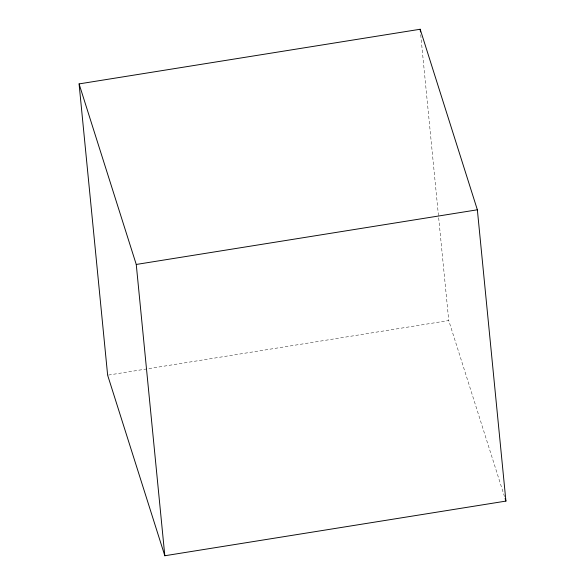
<?xml version="1.0" encoding="UTF-8"?>
<svg xmlns="http://www.w3.org/2000/svg" width="585" height="585" viewBox="0 0 585 585"><rect width="100%" height="100%" fill="white"/><g stroke="black" fill="none" stroke-linecap="round" stroke-linejoin="round"><path stroke-width="0.44" stroke-dasharray="2.92 2.19" d="M108.539 375.058L448.746 320.543L504.548 496.753M420.717 34.698L448.746 320.543"/><path stroke-width="0.88" d="M79.077 83.904L420.184 29.25L477.36 209.796L505.923 501.096L164.816 555.75L107.64 375.204L79.077 83.904L136.254 264.457L164.816 555.75M136.254 264.457L477.36 209.796M505.096 498.493L505.923 501.096M420.184 29.25L420.447 31.97"/></g></svg>
